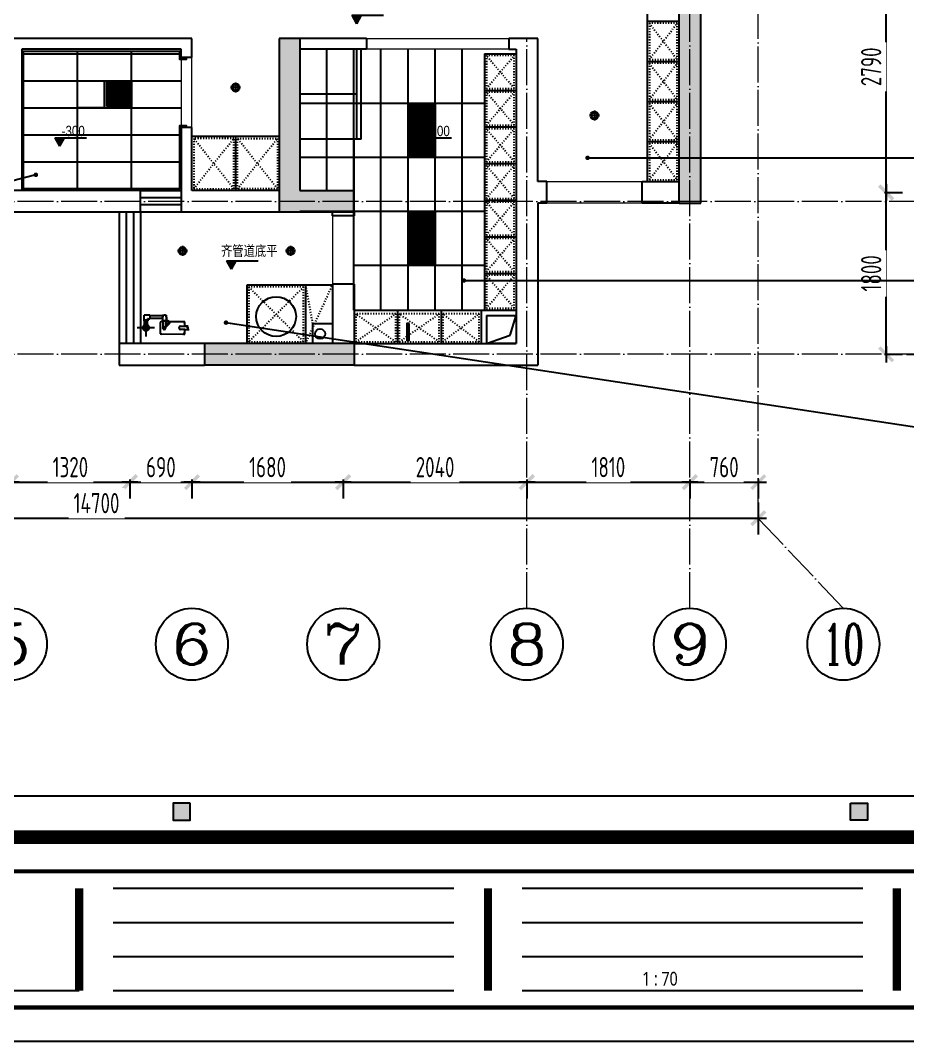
# Model space of a CAD drawing. Header units: inches. Extents: x 600 to 250244, y -404780 to 1000.
# Drawn here: x 168992 to 178845, y -292400 to -281059 of the extents above; entities that cross this region are included whole.
import ezdxf
from ezdxf.enums import TextEntityAlignment as Align

# ---------------------------------------------------------------- set-up
doc = ezdxf.new("R2010")
doc.units = ezdxf.units.IN
doc.header["$MEASUREMENT"] = 0
doc.linetypes.add('ACAD_ISO03W100', pattern=[30, 12, -18])
doc.linetypes.add('DOTE', pattern=[2.42, 2, -0.2, 0.02, -0.2])
for name, color, linetype in [('15开关布置图-YJ', 2, 'Continuous'), ('AXIS', 1, 'Continuous'), ('AXIS_TEXT', 7, 'Continuous'), ('A图框', 7, 'Continuous'), ('D-ARCHI', 250, 'Continuous'), ('EVH 立面填充', 8, 'Continuous'), ('IBS-003-建筑窗框', 3, 'Continuous'), ('IBS-050-建筑文字标注', 50, 'Continuous'), ('IBS-182-原建筑非承重墙', 150, 'Continuous'), ('IBS-200-原建筑承重墙柱', 200, 'Continuous'), ('IBS-63-原建筑窗', 63, 'Continuous'), ('IDS-030-造型完成面(看线)', 30, 'Continuous'), ('IDS-040-固定高家具', 40, 'Continuous'), ('IFF-31-卫浴洁具', 31, 'Continuous'), ('IFF-51-活动家具', 51, 'Continuous'), ('IRC-2-天花灯具', 2, 'Continuous'), ('IRC-30-天花轮廓线', 30, 'Continuous'), ('外标注', 50, 'Continuous')]:
    doc.layers.add(name, color=color, linetype=linetype)
for name, color, linetype, lineweight in [('墙体', 9, 'Continuous', 25), ('天棚材质标注', 2, 'Continuous', 5), ('门', 65, 'Continuous', 13)]:
    doc.layers.add(name, color=color, linetype=linetype, lineweight=lineweight)
doc.styles.add('-宋体', font='SimSun.ttf', dxfattribs={"width": 0.8})
doc.styles.add('05.YBC-内标注2.5', font='SimSun.ttf', dxfattribs={"width": 0.8, "height": 2.5})
doc.styles.add('_TCH_AXIS', font='COMPLEX', dxfattribs={"bigfont": 'GBCBIG'})
doc.styles.add('COMPLEX', font='COMPLEX')
doc.styles.add('HBA-DIMT', font='ARCHS.SHX', dxfattribs={"width": 0.8})
doc.dimstyles.new('HBA_40', dxfattribs={"dimscale": 50, "dimtxt": 2.5, "dimasz": 0.1, "dimexe": 2, "dimexo": 2.5, "dimgap": 0.6, "dimtad": 1, "dimdec": 0, "dimrnd": 5, "dimzin": 0, "dimtxsty": 'HBA-DIMT', "dimblk": 'HBA_DIMENSION_TICK', "dimblk1": 'HBA_DIMENSION_TICK', "dimblk2": 'HBA_DIMENSION_TICK', "dimcen": 0.125, "dimclrd": 44, "dimclre": 44, "dimclrt": 2, "dimadec": 0, "dimazin": 0, "dimtfac": 1, "dimtdec": 0, "dimtix": 1, "dimtmove": 1, "dimatfit": 3, "dimldrblk": 'HBA_Leader_Dot', "dimfxl": 0, "dimtvp": 1, "dimtfill": 1, "dimtolj": 1, "dimtzin": 0, "dimarcsym": 0})

# ---------------------------------------------------------------- blocks, each defined once
blk = doc.blocks.new('11')
at = {"layer": 'IBS-182-原建筑非承重墙'}
for p, q in [((140567, -1131), (140516, -1131)), ((140535, -1131), (140528, -1131)), ((140567, -1131), (140535, -1131)), ((140567, -1131), (140535, -1131)), ((140841, -1081), (140567, -1080)), ((140567, -1080), (140567, -1131)), ((140576, -1080), (140567, -1080)), ((140567, -1080), (140567, -1131)), ((140567, -1101), (140567, -1131)), ((140567, -1131), (140615, -1132)), ((140820, -1081), (140588, -1080)), ((140820, -1081), (140588, -1080)), ((140841, -1081), (140820, -1081)), ((140840, -1209), (140841, -1081)), ((140840, -1101), (140841, -1081)), ((140840, -1197), (140840, -1101)), ((140840, -1209), (140840, -1101)), ((140997, -1245), (140997, -1054)), ((140528, -1166), (140567, -1166)), ((140528, -1166), (140567, -1166)), ((140567, -1166), (140535, -1166)), ((140567, -1166), (140567, -1196)), ((140615, -1166), (140567, -1166)), ((140567, -1166), (140567, -1217)), ((140567, -1166), (140567, -1196)), ((140567, -1208), (140567, -1217)), ((140567, -1217), (140770, -1217)), ((140567, -1217), (140587, -1217)), ((140587, -1217), (140775, -1217)), ((140587, -1217), (140740, -1217)), ((140788, -1145), (140728, -1204)), ((140775, -1157), (140728, -1204)), ((140737, -1214), (140728, -1204)), ((140728, -1204), (140737, -1214)), ((140797, -1154), (140737, -1214)), ((140737, -1214), (140775, -1175)), ((140737, -1214), (140775, -1175)), ((140750, -1227), (140737, -1214)), ((140740, -1217), (140750, -1227)), ((140775, -1227), (140750, -1227)), ((140750, -1227), (140770, -1227)), ((140770, -1217), (140770, -1288)), ((140812, -1227), (140770, -1227)), ((140770, -1269), (140770, -1227)), ((140770, -1227), (140770, -1269)), ((140775, -1157), (140788, -1145)), ((140775, -1149), (140775, -1157)), ((140775, -1149), (140775, -1157)), ((140775, -1149), (140775, -1157)), ((140775, -1217), (140775, -1175)), ((140775, -1175), (140775, -1227)), ((140775, -1175), (140775, -1217)), ((140775, -1217), (140775, -1227)), ((140775, -1217), (140775, -1227)), ((140775, -1227), (140809, -1227)), ((140809, -1218), (140810, -1149)), ((140809, -1227), (140810, -1149)), ((140809, -1218), (140820, -1218)), ((140809, -1218), (140809, -1227)), ((140810, -1145), (140810, -1149)), ((140810, -1149), (140810, -1145)), ((140812, -1252), (140812, -1221)), ((140812, -1252), (140812, -1221)), ((140812, -1252), (140812, -1227)), ((140901, -1150), (141093, -1150)), ((140975, -1234), (140975, -1228)), ((140975, -1228), (140980, -1228)), ((140975, -1248), (140975, -1228)), ((140975, -1228), (141018, -1228)), ((140980, -1228), (140975, -1228)), ((140975, -1228), (140975, -1234)), ((140975, -1234), (140975, -1248)), ((140980, -1150), (140980, -1228)), ((140980, -1180), (140980, -1248)), ((140980, -1180), (140980, -1228)), ((140980, -1228), (141014, -1228)), ((140980, -1248), (140980, -1228)), ((140980, -1228), (141018, -1228)), ((141014, -1150), (141014, -1228)), ((141014, -1228), (141014, -1180)), ((141014, -1228), (141014, -1180)), ((141014, -1228), (141018, -1228)), ((141018, -1228), (141014, -1228)), ((141018, -1228), (141014, -1228)), ((141018, -1235), (141018, -1228)), ((141018, -1235), (141018, -1228)), ((141018, -1228), (141018, -1235)), ((141018, -1235), (141018, -1228)), ((141018, -1228), (141018, -1235)), ((141018, -1235), (141018, -1290)), ((140770, -1269), (140770, -1288)), ((140955, -1286), (140803, -1286)), ((140803, -1286), (140812, -1286)), ((140803, -1286), (140812, -1286)), ((140812, -1252), (140812, -1269)), ((140812, -1252), (140955, -1252)), ((140812, -1286), (140812, -1252)), ((140812, -1286), (140812, -1252)), ((140955, -1252), (140953, -1252)), ((140955, -1252), (140953, -1252)), ((140962, -1248), (140955, -1248)), ((140955, -1290), (140955, -1248)), ((140955, -1251), (140955, -1252)), ((140955, -1251), (140955, -1252)), ((140955, -1290), (140982, -1290)), ((140980, -1248), (140975, -1248)), ((140975, -1248), (140980, -1248)), ((140982, -1290), (141018, -1290))]:
    blk.add_line(p, q, dxfattribs=at)
blk.add_circle((140997, -1150), 34.9, dxfattribs=at)
for start, end in [(0, 180), (0, 180), (180, 240.5217), (180, 240.5217), (299.176, 0), (299.176, 0)]:
    blk.add_arc((140997, -1150), 34.9, start, end, dxfattribs=at)
for centre, major_axis, start_param, end_param in [((140540, -1140), (-6.72, -6.72), 4.378011, 6.612288), ((140588, -1101), (-14.5, 14.5), 5.495149, 7.065946), ((140615, -1149), (-12.1, -12.1), 0.78276, 3.924353), ((140793, -1149), (-12.1, 12.1), 3.924353, 7.065946), ((140820, -1101), (-14.5, -14.5), 2.353557, 3.924353), ((140997, -1150), (-12.1, 12.1), 4.709751, 10.992936), ((140553, -1149), (-17.5, -17.5), -1.141223, -0.024085), ((140531, -1157), (-6.72, -6.72), 1.236418, 3.470695), ((140587, -1196), (-14.5, 14.5), 0.78276, 2.353557), ((140793, -1149), (-4.6, -4.6), 1.568158, 4.709751), ((140820, -1197), (-14.5, -14.5), 0.78276, 2.353557), ((140962, -1234), (-9.66, 9.66), 2.353557, 3.924353), ((140791, -1269), (-15, 15), 0.78276, 2.986227), ((140791, -1269), (-15, 15), 2.986227, 3.924353)]:
    blk.add_ellipse(centre, major_axis=major_axis, ratio=1, start_param=start_param, end_param=end_param, dxfattribs=at)
at = {"layer": 'IBS-182-原建筑非承重墙', "extrusion": (0, 0, -1)}
for start_param, end_param in [(5.500425, 7.071221), (5.500425, 7.071221), (7.071221, 8.642018), (7.071221, 8.642018), (3.929629, 5.500425), (3.929629, 5.500425), (2.358832, 3.929629), (2.358832, 3.929629)]:
    blk.add_ellipse((140997, -1150), major_axis=(-12.1, 12.1), ratio=1, start_param=start_param, end_param=end_param, dxfattribs=at)
blk = doc.blocks.new('HBA_DIMENSION_TICK')
at = {"color": 0, "linetype": 'ByBlock'}
for p, q in [((-10, 0), (0, 0)), ((0, 0), (10, 0))]:
    blk.add_line(p, q, dxfattribs=at)
at = {"color": 50, "linetype": 'ByBlock'}
blk.add_solid([(-10, -7), (-7, -10), (7, 10), (10, 7)], dxfattribs=at)
blk = doc.blocks.new('*D343')
at = {"layer": 'Defpoints', "color": 0, "transparency": 16777216}
for p in [(168887, -285932), (170207, -285932), (170207, -286187)]:
    blk.add_point(p, dxfattribs=at)
at = {"layer": '外标注', "color": 44, "lineweight": -2, "transparency": 16777216}
for p, q in [((168887, -286157), (168887, -286367)), ((168896, -286187), (170198, -286187)), ((170207, -286157), (170207, -286367))]:
    blk.add_line(p, q, dxfattribs=at)
at = {"layer": '外标注', "color": 44, "lineweight": -2, "transparency": 16777216, "xscale": 9, "yscale": 9, "zscale": 9, "rotation": 180}
blk.add_blockref('HBA_DIMENSION_TICK', (168887, -286187), dxfattribs=at)
at = {"layer": '外标注', "color": 44, "lineweight": -2, "transparency": 16777216, "xscale": 9, "yscale": 9, "zscale": 9}
blk.add_blockref('HBA_DIMENSION_TICK', (170207, -286187), dxfattribs=at)
at = {"layer": '外标注', "color": 2, "transparency": 16777216, "insert": (169547, -286020), "char_height": 225, "attachment_point": 5, "style": 'HBA-DIMT', "bg_fill": 3, "box_fill_scale": 1.25, "bg_fill_color": 256, "bg_fill_true_color": 13158600, "bg_fill_transparency": 0}
blk.add_mtext('\\A1;1320', dxfattribs=at)
blk = doc.blocks.new('HBA_Leader_Dot')
at = {"color": 0, "linetype": 'ByBlock'}
blk.add_line((-5, 0), (-10, 0), dxfattribs=at)
at = {"color": 0, "linetype": 'ByBlock', "const_width": 5}
blk.add_lwpolyline([(-2.5, 0, 1), (2.5, 0, 1)], format="xyb", close=True, dxfattribs=at)
blk = doc.blocks.new('*D344')
at = {"layer": 'Defpoints', "color": 0, "transparency": 16777216}
for p in [(170207, -285932), (170897, -285932), (170897, -286187)]:
    blk.add_point(p, dxfattribs=at)
at = {"layer": '外标注', "color": 44, "lineweight": -2, "transparency": 16777216}
for p, q in [((170207, -286157), (170207, -286367)), ((170216, -286187), (170888, -286187)), ((170897, -286157), (170897, -286367))]:
    blk.add_line(p, q, dxfattribs=at)
at = {"layer": '外标注', "color": 44, "lineweight": -2, "transparency": 16777216, "xscale": 9, "yscale": 9, "zscale": 9, "rotation": 180}
blk.add_blockref('HBA_DIMENSION_TICK', (170207, -286187), dxfattribs=at)
at = {"layer": '外标注', "color": 44, "lineweight": -2, "transparency": 16777216, "xscale": 9, "yscale": 9, "zscale": 9}
blk.add_blockref('HBA_DIMENSION_TICK', (170897, -286187), dxfattribs=at)
at = {"layer": '外标注', "color": 2, "transparency": 16777216, "insert": (170552, -286020), "char_height": 225, "attachment_point": 5, "style": 'HBA-DIMT', "bg_fill": 3, "box_fill_scale": 1.25, "bg_fill_color": 256, "bg_fill_true_color": 13158600, "bg_fill_transparency": 0}
blk.add_mtext('\\A1;690', dxfattribs=at)
blk = doc.blocks.new('*D345')
at = {"layer": 'Defpoints', "color": 0, "transparency": 16777216}
for p in [(170897, -285932), (172577, -285932), (172577, -286187)]:
    blk.add_point(p, dxfattribs=at)
at = {"layer": '外标注', "color": 44, "lineweight": -2, "transparency": 16777216}
for p, q in [((170897, -286157), (170897, -286367)), ((170906, -286187), (172568, -286187)), ((172577, -286157), (172577, -286367))]:
    blk.add_line(p, q, dxfattribs=at)
at = {"layer": '外标注', "color": 44, "lineweight": -2, "transparency": 16777216, "xscale": 9, "yscale": 9, "zscale": 9, "rotation": 180}
blk.add_blockref('HBA_DIMENSION_TICK', (170897, -286187), dxfattribs=at)
at = {"layer": '外标注', "color": 44, "lineweight": -2, "transparency": 16777216, "xscale": 9, "yscale": 9, "zscale": 9}
blk.add_blockref('HBA_DIMENSION_TICK', (172577, -286187), dxfattribs=at)
at = {"layer": '外标注', "color": 2, "transparency": 16777216, "insert": (171737, -286020), "char_height": 225, "attachment_point": 5, "style": 'HBA-DIMT', "bg_fill": 3, "box_fill_scale": 1.25, "bg_fill_color": 256, "bg_fill_true_color": 13158600, "bg_fill_transparency": 0}
blk.add_mtext('\\A1;1680', dxfattribs=at)
blk = doc.blocks.new('*D346')
at = {"layer": 'Defpoints', "color": 0, "transparency": 16777216}
for p in [(172577, -285932), (174617, -285932), (174617, -286187)]:
    blk.add_point(p, dxfattribs=at)
at = {"layer": '外标注', "color": 44, "lineweight": -2, "transparency": 16777216}
for p, q in [((172577, -286157), (172577, -286367)), ((172586, -286187), (174608, -286187)), ((174617, -286157), (174617, -286367))]:
    blk.add_line(p, q, dxfattribs=at)
at = {"layer": '外标注', "color": 44, "lineweight": -2, "transparency": 16777216, "xscale": 9, "yscale": 9, "zscale": 9, "rotation": 180}
blk.add_blockref('HBA_DIMENSION_TICK', (172577, -286187), dxfattribs=at)
at = {"layer": '外标注', "color": 44, "lineweight": -2, "transparency": 16777216, "xscale": 9, "yscale": 9, "zscale": 9}
blk.add_blockref('HBA_DIMENSION_TICK', (174617, -286187), dxfattribs=at)
at = {"layer": '外标注', "color": 2, "transparency": 16777216, "insert": (173597, -286020), "char_height": 225, "attachment_point": 5, "style": 'HBA-DIMT', "bg_fill": 3, "box_fill_scale": 1.25, "bg_fill_color": 256, "bg_fill_true_color": 13158600, "bg_fill_transparency": 0}
blk.add_mtext('\\A1;2040', dxfattribs=at)
blk = doc.blocks.new('*D347')
at = {"layer": 'Defpoints', "color": 0, "transparency": 16777216}
for p in [(174617, -285932), (176427, -285932), (176427, -286187)]:
    blk.add_point(p, dxfattribs=at)
at = {"layer": '外标注', "color": 44, "lineweight": -2, "transparency": 16777216}
for p, q in [((174617, -286157), (174617, -286367)), ((174626, -286187), (176418, -286187)), ((176427, -286157), (176427, -286367))]:
    blk.add_line(p, q, dxfattribs=at)
at = {"layer": '外标注', "color": 44, "lineweight": -2, "transparency": 16777216, "xscale": 9, "yscale": 9, "zscale": 9, "rotation": 180}
blk.add_blockref('HBA_DIMENSION_TICK', (174617, -286187), dxfattribs=at)
at = {"layer": '外标注', "color": 44, "lineweight": -2, "transparency": 16777216, "xscale": 9, "yscale": 9, "zscale": 9}
blk.add_blockref('HBA_DIMENSION_TICK', (176427, -286187), dxfattribs=at)
at = {"layer": '外标注', "color": 2, "transparency": 16777216, "insert": (175522, -286020), "char_height": 225, "attachment_point": 5, "style": 'HBA-DIMT', "bg_fill": 3, "box_fill_scale": 1.25, "bg_fill_color": 256, "bg_fill_true_color": 13158600, "bg_fill_transparency": 0}
blk.add_mtext('\\A1;1810', dxfattribs=at)
blk = doc.blocks.new('*D348')
at = {"layer": 'Defpoints', "color": 0, "transparency": 16777216}
for p in [(176427, -285932), (177187, -285932), (177187, -286187)]:
    blk.add_point(p, dxfattribs=at)
at = {"layer": '外标注', "color": 44, "lineweight": -2, "transparency": 16777216}
for p, q in [((176427, -286157), (176427, -286367)), ((176436, -286187), (177178, -286187)), ((177187, -286157), (177187, -286367))]:
    blk.add_line(p, q, dxfattribs=at)
at = {"layer": '外标注', "color": 44, "lineweight": -2, "transparency": 16777216, "xscale": 9, "yscale": 9, "zscale": 9, "rotation": 180}
blk.add_blockref('HBA_DIMENSION_TICK', (176427, -286187), dxfattribs=at)
at = {"layer": '外标注', "color": 44, "lineweight": -2, "transparency": 16777216, "xscale": 9, "yscale": 9, "zscale": 9}
blk.add_blockref('HBA_DIMENSION_TICK', (177187, -286187), dxfattribs=at)
at = {"layer": '外标注', "color": 2, "transparency": 16777216, "insert": (176807, -286020), "char_height": 225, "attachment_point": 5, "style": 'HBA-DIMT', "bg_fill": 3, "box_fill_scale": 1.25, "bg_fill_color": 256, "bg_fill_true_color": 13158600, "bg_fill_transparency": 0}
blk.add_mtext('\\A1;760', dxfattribs=at)
blk = doc.blocks.new('*D349')
at = {"layer": 'Defpoints', "color": 0, "transparency": 16777216}
for p in [(162487, -286187), (177187, -286187), (177187, -286587)]:
    blk.add_point(p, dxfattribs=at)
at = {"layer": '外标注', "color": 44, "lineweight": -2, "transparency": 16777216}
for p, q in [((162487, -286412), (162487, -286767)), ((177187, -286412), (177187, -286767)), ((162496, -286587), (177178, -286587))]:
    blk.add_line(p, q, dxfattribs=at)
at = {"layer": '外标注', "color": 44, "lineweight": -2, "transparency": 16777216, "xscale": 9, "yscale": 9, "zscale": 9, "rotation": 180}
blk.add_blockref('HBA_DIMENSION_TICK', (162487, -286587), dxfattribs=at)
at = {"layer": '外标注', "color": 44, "lineweight": -2, "transparency": 16777216, "xscale": 9, "yscale": 9, "zscale": 9}
blk.add_blockref('HBA_DIMENSION_TICK', (177187, -286587), dxfattribs=at)
at = {"layer": '外标注', "color": 2, "transparency": 16777216, "insert": (169837, -286420), "char_height": 225, "attachment_point": 5, "style": 'HBA-DIMT', "bg_fill": 3, "box_fill_scale": 1.25, "bg_fill_color": 256, "bg_fill_true_color": 13158600, "bg_fill_transparency": 0}
blk.add_mtext('\\A1;14700', dxfattribs=at)
blk = doc.blocks.new('*D350')
at = {"layer": 'Defpoints', "color": 0, "transparency": 16777216}
for p in [(178365, -282969), (178607, -282969), (178365, -284767)]:
    blk.add_point(p, dxfattribs=at)
at = {"layer": '外标注', "color": 44, "lineweight": -2, "transparency": 16777216}
for p, q in [((178590, -282969), (178787, -282969)), ((178607, -284758), (178607, -282978)), ((178590, -284767), (178787, -284767))]:
    blk.add_line(p, q, dxfattribs=at)
at = {"layer": '外标注', "color": 44, "lineweight": -2, "transparency": 16777216, "xscale": 9, "yscale": 9, "zscale": 9}
for p, rotation in [((178607, -282969), 90), ((178607, -284767), 270)]:
    blk.add_blockref('HBA_DIMENSION_TICK', p, dxfattribs=dict(at, rotation=rotation))
at = {"layer": '外标注', "color": 2, "transparency": 16777216, "insert": (178441, -283868), "char_height": 225, "attachment_point": 5, "rotation": 90, "style": 'HBA-DIMT', "bg_fill": 3, "box_fill_scale": 1.25, "bg_fill_color": 256, "bg_fill_true_color": 13158600, "bg_fill_transparency": 0}
blk.add_mtext('\\A1;1800', dxfattribs=at)
blk = doc.blocks.new('*D351')
at = {"layer": 'Defpoints', "color": 0, "transparency": 16777216}
for p in [(178365, -280179), (178607, -280179), (178365, -282969)]:
    blk.add_point(p, dxfattribs=at)
at = {"layer": '外标注', "color": 44, "lineweight": -2, "transparency": 16777216}
for p, q in [((178590, -280179), (178787, -280179)), ((178607, -282960), (178607, -280188)), ((178590, -282969), (178787, -282969))]:
    blk.add_line(p, q, dxfattribs=at)
at = {"layer": '外标注', "color": 44, "lineweight": -2, "transparency": 16777216, "xscale": 9, "yscale": 9, "zscale": 9}
for p, rotation in [((178607, -280179), 90), ((178607, -282969), 270)]:
    blk.add_blockref('HBA_DIMENSION_TICK', p, dxfattribs=dict(at, rotation=rotation))
at = {"layer": '外标注', "color": 2, "transparency": 16777216, "insert": (178441, -281574), "char_height": 225, "attachment_point": 5, "rotation": 90, "style": 'HBA-DIMT', "bg_fill": 3, "box_fill_scale": 1.25, "bg_fill_color": 256, "bg_fill_true_color": 13158600, "bg_fill_transparency": 0}
blk.add_mtext('\\A1;2790', dxfattribs=at)
blk = doc.blocks.new('*D354')
at = {"layer": 'Defpoints', "color": 0, "transparency": 16777216}
for p in [(178607, -275458), (179007, -275458), (178607, -284767)]:
    blk.add_point(p, dxfattribs=at)
at = {"layer": '外标注', "color": 44, "lineweight": -2, "transparency": 16777216}
for p, q in [((178832, -275458), (179187, -275458)), ((179007, -284758), (179007, -275467)), ((178832, -284767), (179187, -284767))]:
    blk.add_line(p, q, dxfattribs=at)
at = {"layer": '外标注', "color": 44, "lineweight": -2, "transparency": 16777216, "xscale": 9, "yscale": 9, "zscale": 9}
for p, rotation in [((179007, -275458), 90), ((179007, -284767), 270)]:
    blk.add_blockref('HBA_DIMENSION_TICK', p, dxfattribs=dict(at, rotation=rotation))
at = {"layer": '外标注', "color": 2, "transparency": 16777216, "insert": (178841, -280113), "char_height": 225, "attachment_point": 5, "rotation": 90, "style": 'HBA-DIMT', "bg_fill": 3, "box_fill_scale": 1.25, "bg_fill_color": 256, "bg_fill_true_color": 13158600, "bg_fill_transparency": 0}
blk.add_mtext('\\A1;9310', dxfattribs=at)
blk = doc.blocks.new('_AXISO')
blk.add_circle((0, 0), 0.5)
at = {"layer": 'AXIS_TEXT', "style": 'COMPLEX', "width": 1.041667}
blk.add_attdef('A', text='', height=0.56, dxfattribs=at).set_placement((-0.25, -0.28), (0.25, -0.28), align=Align.FIT)
blk = doc.blocks.new('gegeg')
at = {"layer": 'A图框'}
h = blk.add_hatch(color=256, dxfattribs=at)
h.dxf.hatch_style = 1
h.paths.add_polyline_path([(147800, -57733), (147975, -57733), (147975, -57558), (147800, -57558)])
h = blk.add_hatch(color=256, dxfattribs=at)
h.dxf.hatch_style = 1
h.paths.add_polyline_path([(154931, -57558), (154756, -57558), (154756, -57733), (154931, -57733)])
for p, q in [((133887, -57482), (161887, -57482)), ((147184, -58433), (150684, -58433)), ((151384, -58433), (154884, -58433)), ((147184, -58783), (150684, -58783)), ((151384, -58783), (154884, -58783)), ((147184, -59133), (150684, -59133)), ((151384, -59133), (154884, -59133)), ((138761, -59483), (146834, -59483)), ((147184, -59483), (150684, -59483)), ((151384, -59483), (154884, -59483))]:
    blk.add_line(p, q, dxfattribs=at)
for points in [[(162587, -39218), (162587, -60008), (133187, -60008), (133187, -39218)], [(147975, -57558), (147800, -57558), (147800, -57733), (147975, -57733)], [(154756, -57558), (154931, -57558), (154931, -57733), (154756, -57733)]]:
    blk.add_lwpolyline(points, close=True, dxfattribs=at)
for points, const_width in [([(161887, -57908), (133887, -57908)], 140), ([(146834, -58433), (146834, -59483)], 84), ([(151034, -58433), (151034, -59483)], 84), ([(155234, -58433), (155234, -59483)], 84)]:
    blk.add_lwpolyline(points, dxfattribs=dict(at, const_width=const_width))
at = {"layer": 'A图框', "const_width": 42}
blk.add_lwpolyline([(133537, -58258), (162237, -58258), (162237, -59658), (133537, -59658)], close=True, dxfattribs=at)
at = {"layer": '', "insert": (152579, -59363), "char_height": 175, "width": 3199.54, "attachment_point": 4, "style": '05.YBC-内标注2.5'}
blk.add_mtext('{\\fMicrosoft YaHei|b0|i0|c134|p34;\\H0.8x; 1 : 70}', dxfattribs=at)
blk = doc.blocks.new('A$C2C253EB8')
at = {"layer": 'IRC-2-天花灯具', "color": 250}
for p, q in [((0, 55), (110, 55)), ((55, 0), (55, 110))]:
    blk.add_line(p, q, dxfattribs=at)
at = {"layer": 'IRC-2-天花灯具', "color": 2}
blk.add_ellipse((55, 55), major_axis=(44, 0), ratio=1, start_param=1.571461413961594, end_param=7.85464672114118, dxfattribs=at)
at = {"layer": 'IRC-2-天花灯具', "color": 251}
blk.add_ellipse((55, 55), major_axis=(33, 0), ratio=1, start_param=1.570667, end_param=7.853852, dxfattribs=at)
blk = doc.blocks.new('A$C61603E42')
at = {"layer": '墙体'}
blk.add_hatch(color=256, dxfattribs=at).paths.add_polyline_path([(85, 0), (171, 157), (0, 157)])
blk.add_line((0, 157), (585, 157), dxfattribs=at)
for points in [[(0, 157), (85, 0)], [(171, 157), (85, 0)]]:
    blk.add_lwpolyline(points, dxfattribs=at)

msp = doc.modelspace()

# ---------------------------------------------------------------- hatches: boundary and pattern name
at = {"layer": 'EVH 立面填充'}
h = msp.add_hatch(color=256, dxfattribs=at)
h.dxf.hatch_style = 1
h.paths.add_polyline_path([(176547.1, -280298.6), (177307.1, -280298.6), (177307.1, -280058.6), (176307.1, -280058.6), (176307.1, -283088.6), (176547.1, -283088.6)])
h = msp.add_hatch(color=256, dxfattribs=at)
h.dxf.hatch_style = 1
h.paths.add_polyline_path([(172696.8, -283188.6), (172696.8, -282948.6), (172096.8, -282948.6), (172096.8, -281258.6), (171866.8, -281258.6), (171866.8, -283188.6)])
h = msp.add_hatch(color=256, dxfattribs=at)
h.dxf.hatch_style = 1
h.paths.add_polyline_path([(171036.8, -284647.8), (171036.8, -284886.1), (172696.8, -284886.1), (172696.8, -284647.8)])
at = {"layer": 'IRC-2-天花灯具'}
h = msp.add_hatch(dxfattribs=at)
h.set_pattern_fill('ANSI31', color=256, scale=80)
h.set_pattern_definition([(45, (76158.115, -265961.833), (-7.0710678, 7.0710678), [])])
h.paths.add_polyline_path([(169946.8, -282008.6), (170206.8, -282008.6), (170206.8, -281748.6), (169946.8, -281748.6)])
h = msp.add_hatch(dxfattribs=at)
h.set_pattern_fill('ANSI31', color=256, scale=80)
h.set_pattern_definition([(45, (63568.395, 22475.89), (-7.0710678, 7.0710678), [])])
h.paths.add_polyline_path([(173596.5, -281978.6), (173296.5, -281978.6), (173296.5, -282578.6), (173596.5, -282578.6)])
h = msp.add_hatch(dxfattribs=at)
h.set_pattern_fill('ANSI31', color=256, scale=80)
h.set_pattern_definition([(45, (63568.395, 21275.89), (-7.0710678, 7.0710678), [])])
h.paths.add_polyline_path([(173596.5, -283178.6), (173296.5, -283178.6), (173296.5, -283778.6), (173596.5, -283778.6)])

# ---------------------------------------------------------------- linework, layer by layer
for p in [(175957.1, -281068.6), (175957.1, -281513.6), (175957.1, -281958.6), (175957.1, -282403.6)]:
    msp.add_point(p)
at = {"layer": 'IBS-003-建筑窗框', "color": 251, "ltscale": 10}
for p, q in [((170326.8, -282948.6), (170776.8, -282948.6)), ((170086.8, -283188.6), (170086.8, -284648.6)), ((170776.8, -283188.6), (170326.8, -283188.6)), ((170326.8, -283188.6), (170326.8, -284648.6))]:
    msp.add_line(p, q, dxfattribs=at)
at = {"layer": 'IBS-182-原建筑非承重墙'}
for p, q in [((170896.8, -281258.6), (167246.8, -281258.6)), ((170896.8, -281468.6), (170896.8, -281258.6)), ((172836.8, -281258.6), (172096.8, -281258.6)), ((172836.8, -281258.6), (172836.8, -281378.6)), ((174736.8, -281258.6), (174416.8, -281258.6)), ((174416.8, -281258.6), (174416.8, -281378.6)), ((174736.8, -282848.6), (174736.8, -281258.6)), ((170776.8, -281378.6), (169006.8, -281378.6)), ((169006.8, -281378.6), (169006.8, -282948.6)), ((170776.8, -281468.6), (170776.8, -281378.6)), ((172836.8, -281378.6), (172096.8, -281378.6)), ((174416.8, -281378.6), (174496.8, -281378.6)), ((174496.8, -281378.6), (174496.8, -284648.6)), ((170896.8, -281468.6), (170776.8, -281468.6)), ((170896.8, -282248.6), (170776.8, -282248.6)), ((170776.8, -282248.6), (170776.8, -283188.6)), ((170896.8, -282948.6), (170896.8, -282248.6)), ((174836.8, -282848.6), (174736.8, -282848.6)), ((174836.8, -283088.6), (174836.8, -282848.6)), ((175897.1, -283088.6), (175897.1, -282848.6)), ((175897.1, -282848.6), (176307.1, -282848.6)), ((169006.8, -282948.6), (167626.8, -282948.6)), ((170326.8, -282948.6), (169006.8, -282948.6)), ((170326.8, -283188.6), (170326.8, -282948.6)), ((171866.8, -282948.6), (170896.8, -282948.6)), ((170086.8, -283188.6), (167626.8, -283188.6)), ((170326.8, -283188.6), (170086.8, -283188.6)), ((171866.8, -283188.6), (170776.8, -283188.6)), ((172456.8, -283228.6), (172456.8, -283188.6)), ((172696.8, -283188.6), (172696.8, -283228.6)), ((174836.8, -283088.6), (174736.8, -283088.6)), ((174736.8, -283088.6), (174736.8, -284887)), ((176307.1, -283088.6), (175897.1, -283088.6)), ((172696.8, -283228.6), (172456.8, -283228.6)), ((172696.8, -283988.6), (172456.8, -283988.6)), ((172456.8, -283988.6), (172456.8, -284648.6)), ((172696.8, -283988.6), (172696.8, -284648.6)), ((174108.5, -284275.6), (174108.5, -284648.6)), ((174108.5, -284275.6), (174496.8, -284275.6)), ((172236.8, -284428.6), (172236.8, -284648.6)), ((172456.8, -284428.6), (172236.8, -284428.6)), ((174168.5, -284335.6), (174168.5, -284648.6)), ((174168.5, -284335.6), (174496.8, -284335.6)), ((174430.2, -284556), (174496.8, -284335.6)), ((174168.5, -284648.6), (174430.2, -284556)), ((171036.8, -284648.6), (170086.8, -284648.6)), ((170086.8, -284648.6), (170086.8, -284887)), ((172696.8, -284648.6), (174496.8, -284648.6)), ((174496.8, -284648.6), (174168.5, -284648.6)), ((170086.8, -284887), (171036.8, -284887)), ((172696.8, -284887), (174736.8, -284887))]:
    msp.add_line(p, q, dxfattribs=at)
msp.add_circle((172320.8, -284540.2), 55, dxfattribs=at)
at = {"layer": 'IBS-200-原建筑承重墙柱', "ltscale": 0.02}
for p, q in [((176307.1, -283088.6), (176307.1, -280058.6)), ((176547.1, -283088.6), (176547.1, -280298.6)), ((171866.8, -281258.6), (171866.8, -283188.6)), ((172096.8, -281258.6), (171866.8, -281258.6)), ((172096.8, -281258.6), (172096.8, -282948.6)), ((172096.8, -282948.6), (172696.8, -282948.6)), ((172696.8, -283188.6), (172696.8, -282948.6)), ((172696.8, -283188.6), (171866.8, -283188.6)), ((176307.1, -283088.6), (176547.1, -283088.6)), ((172696.8, -284648.6), (171036.8, -284648.6)), ((171036.8, -284648.6), (171036.8, -284887)), ((172696.8, -284648.6), (172696.8, -284887)), ((172696.8, -284887), (171036.8, -284887))]:
    msp.add_line(p, q, dxfattribs=at)
at = {"layer": 'IBS-63-原建筑窗'}
for p, q in [((170776.8, -283028.6), (170326.8, -283028.6)), ((170166.8, -283188.6), (170166.8, -284648.6)), ((170246.8, -283188.6), (170246.8, -284648.6)), ((170776.8, -283108.6), (170326.8, -283108.6))]:
    msp.add_line(p, q, dxfattribs=at)
at = {"layer": 'IDS-030-造型完成面(看线)'}
msp.add_lwpolyline([(170836.8, -282248.6), (170836.8, -282228.6), (170756.8, -282228.6), (170756.8, -282928.6), (169026.8, -282928.6), (169026.8, -281398.6), (170756.8, -281398.6), (170756.8, -281488.6), (170836.8, -281488.6), (170836.8, -281468.6)], dxfattribs=at)
at = {"layer": 'IDS-040-固定高家具'}
for p, q in [((175957.1, -282848.6), (175957.1, -280178.6)), ((175957.1, -281068.6), (176307.1, -281068.6)), ((174146.8, -281428.6), (174146.8, -284275.6)), ((174146.8, -281428.6), (174496.8, -281428.6)), ((175957.1, -281513.6), (176307.1, -281513.6)), ((174146.8, -281835.3), (174496.8, -281835.3)), ((175957.1, -281958.6), (176307.1, -281958.6)), ((174146.8, -282242.1), (174496.8, -282242.1)), ((171866.8, -282348.6), (170896.8, -282348.6)), ((171381.8, -282348.6), (171381.8, -282948.6)), ((175957.1, -282403.6), (176307.1, -282403.6)), ((174146.8, -282648.8), (174496.8, -282648.8)), ((174146.8, -283055.5), (174496.8, -283055.5)), ((174146.8, -283462.2), (174496.8, -283462.2)), ((174146.8, -283868.9), (174496.8, -283868.9)), ((172456.8, -283998.6), (171506.8, -283998.6)), ((171506.8, -283998.6), (171506.8, -284648.6)), ((172156.8, -283998.6), (172156.8, -284648.6)), ((172696.8, -284275.6), (174108.5, -284275.6)), ((173180.1, -284275.6), (173180.1, -284648.6)), ((173663.4, -284275.6), (173663.4, -284648.6))]:
    msp.add_line(p, q, dxfattribs=at)
at = {"layer": 'IDS-040-固定高家具', "linetype": 'ACAD_ISO03W100'}
for p, q in [((175977.1, -281493.6), (176287.1, -281088.6)), ((175977.1, -281088.6), (176287.1, -281493.6)), ((174166.8, -281815.3), (174476.8, -281448.6)), ((174476.8, -281815.3), (174166.8, -281448.6)), ((175977.1, -281938.6), (176287.1, -281533.6)), ((175977.1, -281533.6), (176287.1, -281938.6)), ((174166.8, -282222.1), (174476.8, -281855.3)), ((174476.8, -282222.1), (174166.8, -281855.3)), ((175977.1, -282383.6), (176287.1, -281978.6)), ((175977.1, -281978.6), (176287.1, -282383.6)), ((174166.8, -282628.8), (174476.8, -282262.1)), ((174476.8, -282628.8), (174166.8, -282262.1)), ((170916.8, -282928.6), (171361.8, -282368.6)), ((171361.8, -282928.6), (170916.8, -282368.6)), ((171846.8, -282928.6), (171401.8, -282368.6)), ((171401.8, -282928.6), (171846.8, -282368.6)), ((175977.1, -282828.6), (176287.1, -282423.6)), ((175977.1, -282423.6), (176287.1, -282828.6)), ((174166.8, -283035.5), (174476.8, -282668.8)), ((174476.8, -283035.5), (174166.8, -282668.8)), ((174166.8, -283442.2), (174476.8, -283075.5)), ((174476.8, -283442.2), (174166.8, -283075.5)), ((174166.8, -283848.9), (174476.8, -283482.2)), ((174476.8, -283848.9), (174166.8, -283482.2)), ((174166.8, -284255.6), (174476.8, -283888.9)), ((174476.8, -284255.6), (174166.8, -283888.9)), ((172136.8, -284018.6), (171526.8, -284628.6)), ((171526.8, -284018.6), (172136.8, -284628.6)), ((172156.8, -283998.6), (172236.8, -284428.6)), ((172158.6, -284648.6), (172456.8, -283998.6)), ((172716.8, -284628.6), (173160.1, -284318.6)), ((173160.1, -284628.6), (172716.8, -284318.6)), ((173200.1, -284628.6), (173643.4, -284318.6)), ((173643.4, -284628.6), (173200.1, -284318.6)), ((173683.4, -284628.6), (174087.1, -284318.6)), ((174087.1, -284628.6), (173683.4, -284318.6))]:
    msp.add_line(p, q, dxfattribs=at)
for points in [[(175977.1, -281493.6), (176287.1, -281493.6), (176287.1, -281088.6), (175977.1, -281088.6)], [(174166.8, -281815.3), (174476.8, -281815.3), (174476.8, -281448.6), (174166.8, -281448.6)], [(175977.1, -281938.6), (176287.1, -281938.6), (176287.1, -281533.6), (175977.1, -281533.6)], [(174166.8, -282222.1), (174476.8, -282222.1), (174476.8, -281855.3), (174166.8, -281855.3)], [(175977.1, -282383.6), (176287.1, -282383.6), (176287.1, -281978.6), (175977.1, -281978.6)], [(174166.8, -282628.8), (174476.8, -282628.8), (174476.8, -282262.1), (174166.8, -282262.1)], [(170916.8, -282928.6), (171361.8, -282928.6), (171361.8, -282368.6), (170916.8, -282368.6)], [(171846.8, -282928.6), (171401.8, -282928.6), (171401.8, -282368.6), (171846.8, -282368.6)], [(175977.1, -282828.6), (176287.1, -282828.6), (176287.1, -282423.6), (175977.1, -282423.6)], [(174166.8, -283035.5), (174476.8, -283035.5), (174476.8, -282668.8), (174166.8, -282668.8)], [(174166.8, -283442.2), (174476.8, -283442.2), (174476.8, -283075.5), (174166.8, -283075.5)], [(174166.8, -283848.9), (174476.8, -283848.9), (174476.8, -283482.2), (174166.8, -283482.2)], [(174166.8, -284255.6), (174476.8, -284255.6), (174476.8, -283888.9), (174166.8, -283888.9)], [(171526.8, -284628.6), (172136.8, -284628.6), (172136.8, -284018.6), (171526.8, -284018.6)], [(172716.8, -284628.6), (173160.1, -284628.6), (173160.1, -284318.6), (172716.8, -284318.6)], [(173200.1, -284628.6), (173643.4, -284628.6), (173643.4, -284318.6), (173200.1, -284318.6)], [(173683.4, -284628.6), (174087.1, -284628.6), (174087.1, -284318.6), (173683.4, -284318.6)]]:
    msp.add_lwpolyline(points, close=True, dxfattribs=at)
at = {"layer": 'IDS-040-固定高家具'}
msp.add_circle((171831.8, -284348.6), 220.9, dxfattribs=at)
at = {"layer": 'IFF-31-卫浴洁具', "ltscale": 0.02}
msp.add_lwpolyline([(173311, -284423.6), (173282.5, -284423.6), (173282.5, -284613.6), (173311, -284613.6)], close=True, dxfattribs=at)
at = {"layer": 'IFF-51-活动家具'}
for p, q in [((172726.8, -282378.6), (172726.8, -281378.6)), ((172776.8, -282378.6), (172776.8, -281378.6)), ((172726.8, -281878.6), (172096.8, -281878.6)), ((172776.8, -282378.6), (172096.8, -282378.6)), ((172696.8, -282948.6), (172696.8, -282378.6))]:
    msp.add_line(p, q, dxfattribs=at)
at = {"layer": 'IRC-2-天花灯具'}
msp.add_line((169926.8, -282028.6), (169926.8, -281728.6), dxfattribs=at)
for points in [[(170226.8, -281728.6), (170226.8, -282028.6), (169626.8, -282028.6), (169626.8, -281728.6)], [(169946.8, -282008.6), (170206.8, -282008.6), (170206.8, -281748.6), (169946.8, -281748.6)], [(173296.5, -281978.6), (173596.5, -281978.6), (173596.5, -282578.6), (173296.5, -282578.6)], [(173296.5, -283178.6), (173596.5, -283178.6), (173596.5, -283778.6), (173296.5, -283778.6)]]:
    msp.add_lwpolyline(points, close=True, dxfattribs=at)
at = {"layer": 'IRC-30-天花轮廓线'}
for p, q in [((172396.5, -282948.6), (172396.5, -281378.6)), ((172696.5, -284275.6), (172696.5, -281378.6)), ((172996.5, -284275.6), (172996.5, -281378.6)), ((173296.5, -284275.6), (173296.5, -281378.6)), ((173596.5, -284275.6), (173596.5, -281378.6)), ((173896.5, -284275.6), (173896.5, -281378.6)), ((169026.8, -281428.6), (170756.8, -281428.6)), ((169626.8, -282928.6), (169626.8, -281398.6)), ((170226.8, -281728.6), (170226.8, -281398.6)), ((169026.8, -281728.6), (169926.8, -281728.6)), ((170226.8, -281728.6), (170776.8, -281728.6)), ((169026.8, -282028.6), (170776.8, -282028.6)), ((170226.8, -282928.6), (170226.8, -282008.6)), ((172096.5, -281978.6), (174146.5, -281978.6)), ((169026.8, -282328.6), (170756.8, -282328.6)), ((169026.8, -282628.6), (170756.8, -282628.6)), ((172096.5, -282578.6), (174146.5, -282578.6)), ((172096.5, -283178.6), (174146.5, -283178.6)), ((172696.5, -283778.6), (174146.5, -283778.6))]:
    msp.add_line(p, q, dxfattribs=at)
at = {"layer": '门', "color": 8, "lineweight": 5}
msp.add_line((172696.8, -283988.6), (172456.8, -283988.6), dxfattribs=at)
for points in [[(172836.8, -281258.6), (174416.8, -281258.6), (174416.8, -281378.6), (172836.8, -281378.6)], [(170776.8, -282248.6), (170896.8, -282248.6), (170896.8, -281468.6), (170776.8, -281468.6)], [(174836.8, -282848.6), (175897.1, -282848.6), (175897.1, -283088.6), (174836.8, -283088.6)], [(172456.8, -283988.6), (172696.8, -283988.6), (172696.8, -283228.6), (172456.8, -283228.6)]]:
    msp.add_lwpolyline(points, close=True, dxfattribs=at)

# ---------------------------------------------------------------- block references
at = {"layer": 'AXIS'}
ref = msp.add_blockref('_AXISO', (168886.8, -287987), dxfattribs=dict(at, xscale=800, yscale=800, zscale=800))
ref.add_attrib('A', '5', dxfattribs={"layer": 'AXIS_TEXT', "height": 452.5, "style": '_TCH_AXIS', "width": 1.5}).set_placement((168660.5, -288213.2), (169113, -288213.2), align=Align.FIT)
ref = msp.add_blockref('_AXISO', (170896.8, -287987), dxfattribs=dict(at, xscale=800, yscale=800, zscale=800))
ref.add_attrib('A', '6', dxfattribs={"layer": 'AXIS_TEXT', "height": 452.5, "style": '_TCH_AXIS', "width": 1.5}).set_placement((170670.5, -288213.2), (171123, -288213.2), align=Align.FIT)
ref = msp.add_blockref('_AXISO', (172576.8, -287987), dxfattribs=dict(at, xscale=800, yscale=800, zscale=800))
ref.add_attrib('A', '7', dxfattribs={"layer": 'AXIS_TEXT', "height": 452.5, "style": '_TCH_AXIS', "width": 1.5}).set_placement((172350.5, -288213.2), (172803, -288213.2), align=Align.FIT)
ref = msp.add_blockref('_AXISO', (174616.8, -287987), dxfattribs=dict(at, xscale=800, yscale=800, zscale=800))
ref.add_attrib('A', '8', dxfattribs={"layer": 'AXIS_TEXT', "height": 452.5, "style": '_TCH_AXIS', "width": 1.5}).set_placement((174390.5, -288213.2), (174843, -288213.2), align=Align.FIT)
ref = msp.add_blockref('_AXISO', (176427.1, -287987), dxfattribs=dict(at, xscale=800, yscale=800, zscale=800))
ref.add_attrib('A', '9', dxfattribs={"layer": 'AXIS_TEXT', "height": 452.5, "style": '_TCH_AXIS', "width": 1.5}).set_placement((176200.8, -288213.2), (176653.3, -288213.2), align=Align.FIT)
ref = msp.add_blockref('_AXISO', (178131.7, -287987), dxfattribs=dict(at, xscale=800, yscale=800, zscale=800))
ref.add_attrib('A', '10', dxfattribs={"layer": 'AXIS_TEXT', "height": 452.55, "style": '_TCH_AXIS', "width": 0.724138}).set_placement((177905.5, -288213.2), (178358, -288213.2), align=Align.FIT)
at = {"layer": 'IBS-050-建筑文字标注', "color": 160, "linetype": 'ByBlock', "xscale": 0.6, "yscale": 0.6, "zscale": 0.6}
for p in [(172673.2, -281095.4), (169374.6, -282456.7), (173428.8, -282456.7), (171281.2, -283822.7)]:
    msp.add_blockref('A$C61603E42', p, dxfattribs=at)
at = {"layer": 'IBS-182-原建筑非承重墙', "rotation": 180}
msp.add_blockref('11', (311383, -285621.9), dxfattribs=at)
at = {"layer": 'IRC-2-天花灯具', "rotation": 180}
for p in [(171436.8, -281748.6), (175421.9, -282058.6), (170846.8, -283563.6), (172046.8, -283563.6)]:
    msp.add_blockref('A$C2C253EB8', p, dxfattribs=at)

# ---------------------------------------------------------------- texts
at = {"layer": 'IBS-050-建筑文字标注', "linetype": 'ByBlock', "char_height": 115, "width": 1928.171, "attachment_point": 5, "style": '-宋体'}
for s, insert in [('{\\fArial Unicode MS|b0|i0|c0|p0;-300}', (169578, -282287.3)), ('{\\fArial Unicode MS|b0|i0|c0|p0;-300}', (173632.2, -282287.3)), ('{\\fArial Unicode MS|b0|i0|c134|p0;齐管道底平}', (171533.3, -283624.1))]:
    msp.add_mtext(s, dxfattribs=dict(at, insert=insert))

# ---------------------------------------------------------------- dimensions: what is measured, and where the dimension line sits
at = {"layer": '外标注'}
dim = msp.add_linear_dim(base=(178607.1, -282968.6), p1=(178365.3, -284767), p2=(178365.3, -282968.6), angle=270, dimstyle='HBA_40', override={"dimscale": 90, "dimfxl": 200, "dimfxlon": 1}, dxfattribs=at)
dim.commit()
dim.dimension.update_dxf_attribs({"geometry": '*D350', "text_midpoint": (178440.6, -283867.8)})
dim = msp.add_linear_dim(base=(170206.8, -286187), p1=(168886.8, -285931.9), p2=(170206.8, -285931.9), dimstyle='HBA_40', override={"dimscale": 90, "dimfxl": 200, "dimfxlon": 1}, dxfattribs=at)
dim.commit()
dim.dimension.update_dxf_attribs({"geometry": '*D343', "text_midpoint": (169546.8, -286020.5)})

# ---------------------------------------------------------------- leaders
at = {"layer": '天棚材质标注', "color": 6}
msp.add_leader([(169163.6, -282773.4), (158076, -285692.8), (156058.8, -285692.8)], dimstyle='HBA_40', override={"dimgap": 0.6, "dimtad": 0}, dxfattribs=at)

# ---------------------------------------------------------------- next in the draw order: dimensions: what is measured, and where the dimension line sits
at = {"layer": '外标注'}
dim = msp.add_linear_dim(base=(178607.1, -280178.6), p1=(178365.3, -282968.6), p2=(178365.3, -280178.6), angle=270, dimstyle='HBA_40', override={"dimscale": 90, "dimfxl": 200, "dimfxlon": 1}, dxfattribs=at)
dim.commit()
dim.dimension.update_dxf_attribs({"geometry": '*D351', "text_midpoint": (178440.6, -281573.6)})
dim = msp.add_linear_dim(base=(170896.8, -286187), p1=(170206.8, -285931.9), p2=(170896.8, -285931.9), dimstyle='HBA_40', override={"dimscale": 90, "dimfxl": 200, "dimfxlon": 1}, dxfattribs=at)
dim.commit()
dim.dimension.update_dxf_attribs({"geometry": '*D344', "text_midpoint": (170551.8, -286020.5)})

# ---------------------------------------------------------------- next in the draw order: dimensions: what is measured, and where the dimension line sits
dim = msp.add_linear_dim(base=(179007.1, -275458.4), p1=(178607.1, -284767), p2=(178607.1, -275458.4), angle=90, dimstyle='HBA_40', override={"dimscale": 90, "dimfxl": 200, "dimfxlon": 1}, dxfattribs=at)
dim.commit()
dim.dimension.update_dxf_attribs({"geometry": '*D354', "text_midpoint": (178840.6, -280112.7)})
dim = msp.add_linear_dim(base=(172576.8, -286187), p1=(170896.8, -285931.9), p2=(172576.8, -285931.9), dimstyle='HBA_40', override={"dimscale": 90, "dimfxl": 200, "dimfxlon": 1}, dxfattribs=at)
dim.commit()
dim.dimension.update_dxf_attribs({"geometry": '*D345', "text_midpoint": (171736.8, -286020.5)})

# ---------------------------------------------------------------- next in the draw order: linework, layer by layer
at = {"layer": 'D-ARCHI', "color": 251, "linetype": 'DOTE', "lineweight": 5, "ltscale": 200}
for p, q in [((180007.1, -283068.6), (159679.8, -283068.6)), ((180007.1, -284767), (159679.8, -284767))]:
    msp.add_line(p, q, dxfattribs=at)

# ---------------------------------------------------------------- next in the draw order: dimensions: what is measured, and where the dimension line sits
at = {"layer": '外标注'}
dim = msp.add_linear_dim(base=(174616.8, -286187), p1=(172576.8, -285931.9), p2=(174616.8, -285931.9), dimstyle='HBA_40', override={"dimscale": 90, "dimfxl": 200, "dimfxlon": 1}, dxfattribs=at)
dim.commit()
dim.dimension.update_dxf_attribs({"geometry": '*D346', "text_midpoint": (173596.8, -286020.5)})

# ---------------------------------------------------------------- next in the draw order: leaders
at = {"layer": '天棚材质标注', "color": 6}
for points in [[(175291.4, -282585.1), (184910.1, -282585.1)], [(173917.7, -283947.6), (184910.1, -283947.6)]]:
    msp.add_leader(points, dimstyle='HBA_40', override={"dimgap": 0.6, "dimtad": 0}, dxfattribs=at)

# ---------------------------------------------------------------- next in the draw order: dimensions: what is measured, and where the dimension line sits
at = {"layer": '外标注'}
dim = msp.add_linear_dim(base=(176427.1, -286187), p1=(174616.8, -285931.9), p2=(176427.1, -285931.9), dimstyle='HBA_40', override={"dimscale": 90, "dimfxl": 200, "dimfxlon": 1}, dxfattribs=at)
dim.commit()
dim.dimension.update_dxf_attribs({"geometry": '*D347', "text_midpoint": (175521.9, -286020.5)})

# ---------------------------------------------------------------- next in the draw order: dimensions: what is measured, and where the dimension line sits
dim = msp.add_linear_dim(base=(177187.1, -286187), p1=(176427.1, -285931.9), p2=(177187.1, -285931.9), dimstyle='HBA_40', override={"dimscale": 90, "dimfxl": 200, "dimfxlon": 1}, dxfattribs=at)
dim.commit()
dim.dimension.update_dxf_attribs({"geometry": '*D348', "text_midpoint": (176807.1, -286020.5)})

# ---------------------------------------------------------------- next in the draw order: dimensions: what is measured, and where the dimension line sits
dim = msp.add_linear_dim(base=(177187.1, -286587), p1=(162487.1, -286187), p2=(177187.1, -286187), dimstyle='HBA_40', override={"dimscale": 90, "dimfxl": 200, "dimfxlon": 1}, dxfattribs=at)
dim.commit()
dim.dimension.update_dxf_attribs({"geometry": '*D349', "text_midpoint": (169837.1, -286420.5)})

# ---------------------------------------------------------------- next in the draw order: leaders
at = {"layer": '天棚材质标注', "color": 6}
msp.add_leader([(171275, -284414.8), (182213.9, -286072.9), (184910.1, -286072.9)], dimstyle='HBA_40', override={"dimgap": 0.6, "dimtad": 0}, dxfattribs=at)

# ---------------------------------------------------------------- next in the draw order: linework, layer by layer
at = {"layer": 'D-ARCHI', "color": 251, "linetype": 'DOTE', "lineweight": 5, "ltscale": 200}
for p, q in [((177187.1, -286587), (177187.1, -272638.4)), ((176427.1, -287587), (176427.1, -280058.6)), ((174616.8, -287587), (174616.8, -281258.6)), ((177187.1, -286589.5), (178131.7, -287587))]:
    msp.add_line(p, q, dxfattribs=at)

# ---------------------------------------------------------------- next in the draw order: block references
at = {"layer": '15开关布置图-YJ', "color": 2, "xscale": 1.081091401797356, "yscale": 1.081091401797356, "zscale": 1.081091401797356}
msp.add_blockref('gegeg', (10904.1, -227526.4), dxfattribs=at)

doc.saveas('drawing.dxf')
